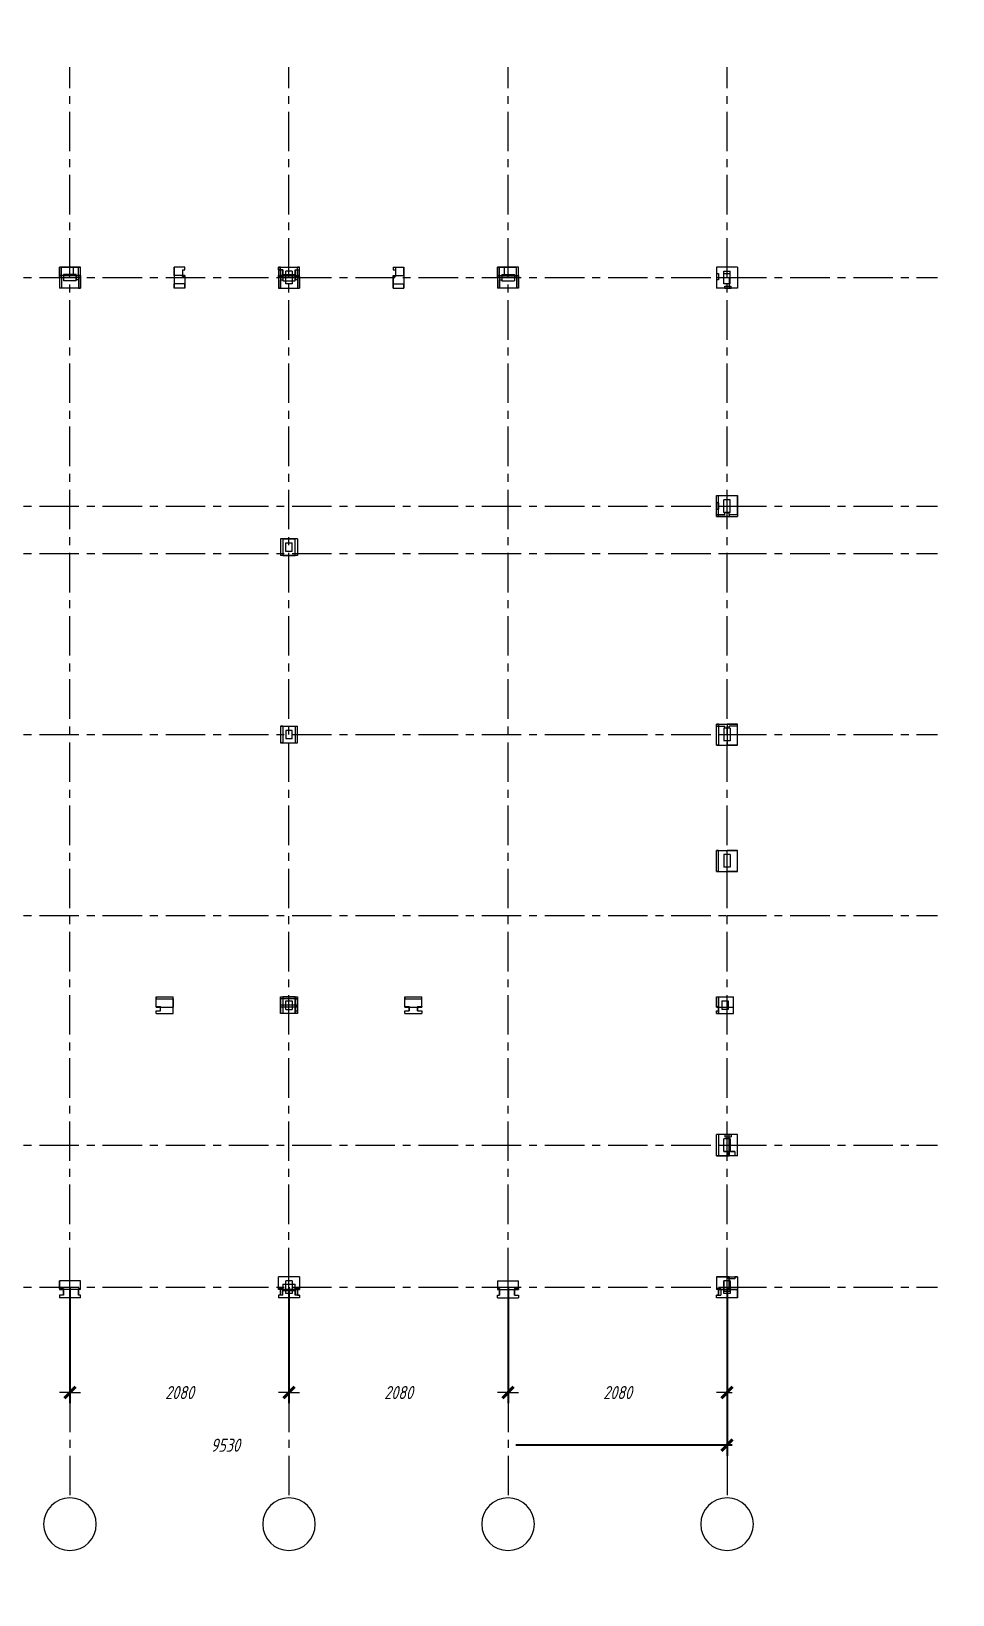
# Model space of a CAD drawing. Header units: millimetres. Extents: x 0 to 10920, y 0 to 297.
# Drawn here: x 3074.4 to 3249.4, y 0 to 297 of the extents above; entities that cross this region are included whole.
import ezdxf

# ---------------------------------------------------------------- set-up
doc = ezdxf.new("R2010")
doc.units = ezdxf.units.MM
for name, pattern in [('K5LT_AXLED', [12, 7.5, -1.5, 1.5, -1.5]), ('K5LT_BASIC', [0]), ('K5LT_THIN', [0])]:
    doc.linetypes.add(name, pattern=pattern)
doc.layers.add('Системный слой', color=7, linetype='Continuous')
doc.styles.add('KDIMTEXTSTYLE', font='GOST_AU.SHX', dxfattribs={"width": 0.96, "oblique": 15, "height": 5})
doc.styles.add('KTEXTSTYLE', font='GOST_AU.SHX', dxfattribs={"width": 0.96, "height": 5})
doc.dimstyles.new('KDIMSTYLE (0.02)', dxfattribs={"dimtxt": 5, "dimasz": 1, "dimexe": 2, "dimexo": 0, "dimgap": 1, "dimtad": 1, "dimlfac": 50, "dimtxsty": 'KDIMTEXTSTYLE', "dimsah": 1, "dimcen": 0, "dimdle": 1, "dimadec": 0, "dimazin": 0, "dimtfac": 0.667, "dimtmove": 0, "dimatfit": 3, "dimfxl": 0, "dimtvp": 1, "dimtolj": 1, "dimtzin": 0, "dimarcsym": 0})

# ---------------------------------------------------------------- blocks, each defined once
blk = doc.blocks.new('U263')
at = {"layer": 'Системный слой', "color": 30, "linetype": 'K5LT_AXLED', "lineweight": 18}
for p, q in [((2995.914169565281, 58.4019691759321), (2975.914169565281, 58.4019691759321)), ((3015.914169565281, 58.4019691759321), (2995.914169565281, 58.4019691759321)), ((3015.914169565281, 58.4019691759321), (3206.51416956528, 58.40196917593208)), ((3206.51416956528, 58.40196917593208), (3246.51416956528, 58.40196917593208))]:
    blk.add_line(p, q, dxfattribs=at)
at = {"layer": 'Системный слой', "color": 7, "linetype": 'K5LT_THIN', "lineweight": 18}
blk.add_arc((2970.914169565281, 58.4019691759321), 5, 0, 359.999994270422, dxfattribs=at)
blk = doc.blocks.new('U264')
at = {"layer": 'Системный слой', "color": 30, "linetype": 'K5LT_AXLED', "lineweight": 18}
for p, q in [((2995.914169565281, 85.4019691759321), (2975.914169565281, 85.4019691759321)), ((3015.914169565281, 85.4019691759321), (2995.914169565281, 85.4019691759321)), ((3015.914169565281, 85.4019691759321), (3206.51416956528, 85.40196917593208)), ((3206.51416956528, 85.40196917593208), (3246.51416956528, 85.40196917593208))]:
    blk.add_line(p, q, dxfattribs=at)
at = {"layer": 'Системный слой', "color": 7, "linetype": 'K5LT_THIN', "lineweight": 18}
blk.add_arc((2970.914169565281, 85.4019691759321), 5, 0, 359.999994270422, dxfattribs=at)
blk = doc.blocks.new('U265')
at = {"layer": 'Системный слой', "color": 30, "linetype": 'K5LT_AXLED', "lineweight": 18}
for p, q in [((2995.914169565281, 129.0019691759321), (2975.914169565281, 129.0019691759321)), ((3015.914169565281, 129.0019691759321), (2995.914169565281, 129.0019691759321)), ((3015.914169565281, 129.0019691759321), (3206.51416956528, 129.0019691759321)), ((3206.51416956528, 129.0019691759321), (3246.51416956528, 129.0019691759321))]:
    blk.add_line(p, q, dxfattribs=at)
at = {"layer": 'Системный слой', "color": 7, "linetype": 'K5LT_THIN', "lineweight": 18}
blk.add_arc((2970.914169565281, 129.0019691759321), 5, 0, 359.999994270422, dxfattribs=at)
blk = doc.blocks.new('U266')
at = {"layer": 'Системный слой', "color": 30, "linetype": 'K5LT_AXLED', "lineweight": 18}
for p, q in [((2995.914169565281, 163.4019691759321), (2975.914169565281, 163.4019691759321)), ((3015.914169565281, 163.4019691759321), (2995.914169565281, 163.4019691759321)), ((3015.914169565281, 163.4019691759321), (3206.51416956528, 163.4019691759321)), ((3206.51416956528, 163.4019691759321), (3246.51416956528, 163.4019691759321))]:
    blk.add_line(p, q, dxfattribs=at)
at = {"layer": 'Системный слой', "color": 7, "linetype": 'K5LT_THIN', "lineweight": 18}
blk.add_arc((2970.914169565281, 163.4019691759321), 5, 0, 359.999994270422, dxfattribs=at)
blk = doc.blocks.new('U267')
at = {"layer": 'Системный слой', "color": 30, "linetype": 'K5LT_AXLED', "lineweight": 18}
for p, q in [((2995.914169565281, 197.8019691759321), (2975.914169565281, 197.8019691759321)), ((3015.914169565281, 197.8019691759321), (2995.914169565281, 197.8019691759321)), ((3015.914169565281, 197.8019691759321), (3206.51416956528, 197.8019691759321)), ((3206.51416956528, 197.8019691759321), (3246.51416956528, 197.8019691759321))]:
    blk.add_line(p, q, dxfattribs=at)
at = {"layer": 'Системный слой', "color": 7, "linetype": 'K5LT_THIN', "lineweight": 18}
blk.add_arc((2970.914169565281, 197.8019691759321), 5, 0, 359.999994270422, dxfattribs=at)
blk = doc.blocks.new('U268')
at = {"layer": 'Системный слой', "color": 30, "linetype": 'K5LT_AXLED', "lineweight": 18}
for p, q in [((2995.914169565281, 206.8019691759321), (2975.898245957961, 208.4032430645177)), ((3015.914169565281, 206.8019691759321), (2995.914169565281, 206.8019691759321)), ((3015.914169565281, 206.8019691759321), (3206.51416956528, 206.8019691759321)), ((3206.51416956528, 206.8019691759321), (3246.51416956528, 206.8019691759321))]:
    blk.add_line(p, q, dxfattribs=at)
at = {"layer": 'Системный слой', "color": 7, "linetype": 'K5LT_THIN', "lineweight": 18}
blk.add_arc((2970.914169565281, 208.8019691759321), 5, 0, 359.999994270422, dxfattribs=at)
blk = doc.blocks.new('U269')
at = {"layer": 'Системный слой', "color": 30, "linetype": 'K5LT_AXLED', "lineweight": 18}
for p, q in [((2995.914169565281, 250.2019691759321), (2975.914169565281, 250.2019691759321)), ((3015.914169565281, 250.2019691759321), (2995.914169565281, 250.2019691759321)), ((3015.914169565281, 250.2019691759321), (3206.51416956528, 250.2019691759321)), ((3206.51416956528, 250.2019691759321), (3246.51416956528, 250.2019691759321))]:
    blk.add_line(p, q, dxfattribs=at)
at = {"layer": 'Системный слой', "color": 7, "linetype": 'K5LT_THIN', "lineweight": 18}
blk.add_arc((2970.914169565281, 250.2019691759321), 5, 0, 359.999994270422, dxfattribs=at)
blk = doc.blocks.new('U272')
at = {"layer": 'Системный слой', "color": 30, "linetype": 'K5LT_AXLED', "lineweight": 18}
for p, q in [((3081.71416956528, 250.2019691759321), (3081.71416956528, 290.2019691759321)), ((3081.71416956528, 58.40196917593209), (3081.71416956528, 250.2019691759321)), ((3081.71416956528, 58.40196917593209), (3081.71416956528, 38.40196917593209)), ((3081.71416956528, 38.40196917593209), (3081.71416956528, 18.40196917593209))]:
    blk.add_line(p, q, dxfattribs=at)
at = {"layer": 'Системный слой', "color": 7, "linetype": 'K5LT_THIN', "lineweight": 18}
blk.add_arc((3081.71416956528, 13.40196917593209), 5, 0, 359.999994270422, dxfattribs=at)
blk = doc.blocks.new('U273')
at = {"layer": 'Системный слой', "color": 30, "linetype": 'K5LT_AXLED', "lineweight": 18}
for p, q in [((3123.31416956528, 250.2019691759321), (3123.31416956528, 290.2019691759321)), ((3123.31416956528, 58.40196917593209), (3123.31416956528, 250.2019691759321)), ((3123.31416956528, 58.40196917593209), (3123.31416956528, 38.40196917593209)), ((3123.31416956528, 38.40196917593209), (3123.31416956528, 18.40196917593209))]:
    blk.add_line(p, q, dxfattribs=at)
at = {"layer": 'Системный слой', "color": 7, "linetype": 'K5LT_THIN', "lineweight": 18}
blk.add_arc((3123.31416956528, 13.40196917593209), 5, 0, 359.999994270422, dxfattribs=at)
blk = doc.blocks.new('U274')
at = {"layer": 'Системный слой', "color": 30, "linetype": 'K5LT_AXLED', "lineweight": 18}
for p, q in [((3164.914169565281, 250.2019691759321), (3164.914169565281, 290.2019691759321)), ((3164.914169565281, 58.40196917593209), (3164.914169565281, 250.2019691759321)), ((3164.914169565281, 58.40196917593209), (3164.914169565281, 38.40196917593209)), ((3164.914169565281, 38.40196917593209), (3164.914169565281, 18.40196917593209))]:
    blk.add_line(p, q, dxfattribs=at)
at = {"layer": 'Системный слой', "color": 7, "linetype": 'K5LT_THIN', "lineweight": 18}
blk.add_arc((3164.914169565281, 13.40196917593209), 5, 0, 359.999994270422, dxfattribs=at)
blk = doc.blocks.new('U275')
at = {"layer": 'Системный слой', "color": 30, "linetype": 'K5LT_AXLED', "lineweight": 18}
for p, q in [((3206.51416956528, 250.2019691759321), (3206.51416956528, 290.2019691759321)), ((3206.51416956528, 58.40196917593208), (3206.51416956528, 250.2019691759321)), ((3206.51416956528, 58.40196917593208), (3206.51416956528, 38.40196917593208)), ((3206.51416956528, 38.40196917593208), (3206.51416956528, 18.40196917593208))]:
    blk.add_line(p, q, dxfattribs=at)
at = {"layer": 'Системный слой', "color": 7, "linetype": 'K5LT_THIN', "lineweight": 18}
blk.add_arc((3206.51416956528, 13.40196917593208), 5, 0, 359.999994270422, dxfattribs=at)
blk = doc.blocks.new('U262')
at = {"layer": 'Системный слой'}
for name in ['U272', 'U273', 'U274', 'U275', 'U269', 'U268', 'U267', 'U266', 'U265', 'U264', 'U263']:
    blk.add_blockref(name, (0, 0), dxfattribs=at)
blk = doc.blocks.new('U284')
at = {"layer": 'Системный слой', "color": 7, "linetype": 'K5LT_THIN', "lineweight": 18}
for p, q in [((3079.71407434528, 250.6020796259322), (3079.71407434528, 248.2020615859323)), ((3079.71408586528, 250.6020464659321), (3079.71408586528, 252.2020340459321)), ((3083.714090665279, 250.6020478459321), (3079.71408586528, 250.6020464659321)), ((3079.71413988528, 250.2018770459322), (3079.71413988528, 252.2018761859322)), ((3079.71413988528, 250.2018770459322), (3083.71413816528, 250.2018770459322)), ((3080.11414568528, 250.2018593659322), (3079.71414604528, 250.2018593659322)), ((3079.71414604528, 250.2018593659322), (3079.71414604528, 248.2018606059322)), ((3083.31415482528, 252.2018220459322), (3079.71415840528, 252.2018220459322)), ((3083.71420192528, 252.2016641859322), (3079.71421240528, 252.2016641859322)), ((3079.71421240528, 252.2016641859322), (3079.71421240528, 248.2016746659322)), ((3080.11414568528, 250.2018593659322), (3080.11414568528, 252.2018581459322)), ((3083.31414370528, 250.2018593659322), (3080.11414568528, 250.2018593659322)), ((3080.11414568528, 250.2018593659322), (3080.11414568528, 248.2018606059322)), ((3080.114152805279, 252.2018370859322), (3083.314150125279, 252.2018370859322)), ((3080.514210305279, 250.8016682259321), (3080.514210305279, 249.6016713659321)), ((3082.91420402528, 249.6016713659321), (3080.514210305279, 249.6016713659321)), ((3082.91420542528, 250.8016637659322), (3080.51421182528, 250.8016637659322)), ((3082.39995452528, 250.6020621659322), (3082.39995398528, 252.2020490859322)), ((3083.71408614528, 252.2020490859322), (3082.39995398528, 252.2020490859322)), ((3083.71408506528, 250.6020661659322), (3082.39995452528, 250.6020621659322)), ((3083.31416790528, 250.6017814859322), (3082.91416848528, 250.6017769859322)), ((3083.31416790528, 249.8017781259322), (3082.91416848528, 249.8017781259322)), ((3082.91417080528, 250.6017695859322), (3082.91417080528, 249.8017707859322)), ((3082.91420402528, 249.6016713659321), (3082.91420402528, 250.8016682259321)), ((3083.31414370528, 250.2018593659322), (3083.31414370528, 252.2018581459322)), ((3083.71414358528, 250.2018593659322), (3083.31414370528, 250.2018593659322)), ((3083.31414370528, 250.2018593659322), (3083.31414370528, 248.2018606059322)), ((3083.31415482528, 250.6018236459322), (3083.31415482528, 252.2018220459322)), ((3083.31416790528, 250.6017814859322), (3083.71416732528, 250.6017814859322)), ((3083.31416790528, 249.8017781259322), (3083.31416790528, 248.2017849259321)), ((3083.31417020528, 252.2017716859322), (3083.71416958528, 252.2017716859322)), ((3083.714090665279, 250.6020478459321), (3083.714090665279, 252.2020340459321)), ((3083.71413816528, 250.2018770459322), (3083.71413816528, 252.2018761859322)), ((3083.71414358528, 250.2018593659322), (3083.71414358528, 248.2018606059322)), ((3083.71415444528, 250.6018236459322), (3083.71415444528, 250.2018150059322)), ((3083.71416732528, 250.6017814859322), (3083.71416732528, 248.2017849259321)), ((3083.71420192528, 248.2016746659322), (3083.71420192528, 252.2016641859322)), ((3103.51410436528, 250.6021517459322), (3101.514100565279, 250.6021456859322)), ((3101.514100565279, 250.6021456859322), (3101.514100565279, 248.2021099459322)), ((3103.51410686528, 252.2020980259322), (3101.51410360528, 252.2020925659321)), ((3101.51410360528, 250.6021201059321), (3101.51410360528, 252.2020925659321)), ((3103.11411390528, 250.6020195859321), (3101.51411148528, 250.6020195859321)), ((3101.51413016528, 252.2018659659322), (3101.51413016528, 249.0018670659322)), ((3103.11411390528, 251.6820334259322), (3103.11411390528, 250.6020195859321)), ((3103.11411360528, 250.4420348859321), (3103.11411360528, 250.6020225459321)), ((3103.11411360528, 250.6020225459321), (3103.51411360528, 250.6020225459321)), ((3103.114129945279, 251.6818749059322), (3103.51412926528, 251.6818749059322)), ((3103.114129945279, 251.6818749059322), (3103.114129945279, 250.4418754659321)), ((3103.114129945279, 250.4418754659321), (3103.51412926528, 250.4418754659321)), ((3103.51410436528, 250.6021517459322), (3103.51410436528, 248.2021151859322)), ((3103.51411388528, 251.6820334259322), (3103.51411388528, 252.2020253459322)), ((3103.51411360528, 250.4420348859321), (3103.51411360528, 250.6020225459321)), ((3103.51412926528, 250.4418754659321), (3103.51412926528, 249.0018670659322)), ((3121.31410344528, 252.2016641859322), (3121.31410344528, 248.2016746659322)), ((3121.31410344528, 252.2016641859322), (3125.31409296528, 252.2016641859322)), ((3121.71411290528, 252.2017792059321), (3121.314113485279, 252.2017792059321)), ((3121.314113485279, 251.6817799459322), (3121.71411290528, 251.6817799459322)), ((3121.314113485279, 250.4417817259322), (3121.314113485279, 248.2017849259321)), ((3121.714119985279, 250.2018593659322), (3121.314120365279, 250.2018593659322)), ((3121.314120365279, 250.2018593659322), (3121.314120365279, 248.2018606059322)), ((3121.314121925279, 251.6818764059321), (3121.314121925279, 252.2018761859322)), ((3122.11412158528, 251.6818764059321), (3121.314121925279, 251.6818764059321)), ((3121.314121925279, 250.4418769459322), (3121.314121925279, 250.2018770459322)), ((3121.314121925279, 250.2018770459322), (3125.31412020528, 250.2018770459322)), ((3121.31413570528, 252.2020340459321), (3124.91414000528, 252.2020340459321)), ((3121.31413596528, 250.4420348859321), (3121.31413596528, 250.6020225459321)), ((3122.11413694528, 250.4420348859321), (3121.31413596528, 250.4420348859321)), ((3121.314136745279, 250.6020314259322), (3122.11413780528, 250.6020314259322)), ((3121.71411222528, 250.6017695859322), (3121.71411222528, 252.2017716859322)), ((3121.71411290528, 251.6817799459322), (3121.71411290528, 252.2017792059321)), ((3121.71411262528, 251.6817769659321), (3122.11411204528, 251.6817769659321)), ((3121.71411262528, 251.6817769659321), (3121.71411262528, 250.6017740259321)), ((3122.11411204528, 250.6017740259321), (3121.71411262528, 250.6017740259321)), ((3121.71411290528, 248.2017849259321), (3121.71411290528, 249.8017781259322)), ((3121.71411290528, 249.8017781259322), (3122.11411232528, 249.8017781259322)), ((3121.71411806528, 252.2018370859322), (3124.91411538528, 252.2018370859322)), ((3121.714119985279, 250.2018593659322), (3121.714119985279, 252.2018581459322)), ((3124.91411800528, 250.2018593659322), (3121.714119985279, 250.2018593659322)), ((3121.714119985279, 250.2018593659322), (3121.714119985279, 248.2018606059322)), ((3122.11410134528, 250.8016682259321), (3124.514095065279, 250.8016682259321)), ((3122.11410134528, 250.8016682259321), (3122.11410134528, 249.6016713659321)), ((3122.11410092528, 249.6016669659321), (3124.51409452528, 249.6016669659321)), ((3122.11411160528, 250.6017695859322), (3122.11411160528, 249.8017707859322)), ((3122.11411232528, 250.4417817259322), (3122.11411232528, 249.8017781259322)), ((3122.11412158528, 250.4418769459322), (3122.11412158528, 251.6818764059321)), ((3122.114136645279, 251.6820334259322), (3122.114136645279, 250.6020195859321)), ((3122.11413694528, 250.4420348859321), (3122.11413694528, 250.6020225459321)), ((3122.114136645279, 250.6020195859321), (3124.91414000528, 250.6020195859321)), ((3122.11413808528, 250.6020343859322), (3124.51414134528, 250.6020343859322)), ((3123.91412268528, 251.4021493859321), (3122.71411978528, 251.4021489859321)), ((3122.71412062528, 249.0021436059322), (3122.71411978528, 251.4021489859321)), ((3123.91412268528, 251.4021493859321), (3123.91412350528, 249.0021440259322)), ((3124.514095065279, 249.6016713659321), (3124.514095065279, 250.8016682259321)), ((3124.51410798528, 249.8017707859322), (3124.51410798528, 250.6017695859322)), ((3124.91410738528, 249.8017707859322), (3124.51410798528, 249.8017707859322)), ((3124.51410852528, 251.6817769659321), (3124.91410794528, 251.6817769659321)), ((3124.51410852528, 250.6017740259321), (3124.91410794528, 250.6017740259321)), ((3124.51410888528, 250.4417817259322), (3124.51410888528, 249.8017781259322)), ((3124.51414134528, 251.6820483859321), (3124.51414134528, 250.6020343859322)), ((3124.51414096528, 250.4420437459322), (3124.51414096528, 250.6020314259322)), ((3124.51414096528, 250.6020314259322), (3125.31414202528, 250.6020314259322)), ((3125.31414202528, 250.4420437459322), (3124.51414096528, 250.4420437459322)), ((3124.51415362528, 250.4421470859322), (3124.51415362528, 251.6821500659322)), ((3124.51415362528, 251.6821500659322), (3125.31415554528, 251.6821500659322)), ((3124.91410738528, 249.8017707859322), (3124.91410738528, 248.2017777259322)), ((3124.91410832528, 251.6817799459322), (3124.91410832528, 252.2017792059321)), ((3125.31410774528, 252.2017792059321), (3124.91410832528, 252.2017792059321)), ((3124.91410832528, 251.6817799459322), (3125.31410774528, 251.6817799459322)), ((3124.91410794528, 251.6817769659321), (3124.91410794528, 250.6017740259321)), ((3124.91411800528, 250.2018593659322), (3124.91411800528, 252.2018581459322)), ((3125.31411788528, 250.2018593659322), (3124.91411800528, 250.2018593659322)), ((3124.91411800528, 250.2018593659322), (3124.91411800528, 248.2018606059322)), ((3124.91412038528, 250.6018643259321), (3124.91412038528, 252.2018761859322)), ((3125.31412020528, 250.6018643259321), (3124.91412038528, 250.6018643259321)), ((3125.314106785279, 248.2017777259322), (3125.314106785279, 252.2017716859322)), ((3125.31411324528, 250.4418237859322), (3125.31411324528, 250.2018150059322)), ((3125.31411788528, 250.2018593659322), (3125.31411788528, 248.2018606059322)), ((3125.31412020528, 250.2018770459322), (3125.31412020528, 250.6018643259321)), ((3125.31414242528, 251.6820483859321), (3125.31414242528, 252.2020490859322)), ((3125.31414202528, 250.4420437459322), (3125.31414202528, 250.6020314259322)), ((3125.31415554528, 250.4421470859322), (3125.31415554528, 248.2021416859322)), ((3143.11411156528, 250.6018628459322), (3143.11411156528, 249.0018670659322)), ((3143.11416506528, 250.6020314259322), (3143.51416608528, 250.6020314259322)), ((3143.11416506528, 250.6020314259322), (3143.11416506528, 250.4420437459322)), ((3143.11416600528, 252.2020400459321), (3143.11416600528, 251.6820483859321)), ((3143.11416600528, 252.2020400459321), (3145.11416870528, 252.2020400459321)), ((3143.11416600528, 251.6820483859321), (3143.514167045279, 251.6820483859321)), ((3143.11418494528, 250.4421062659322), (3143.514186225279, 250.4421062659322)), ((3143.11419212528, 248.2021148659322), (3143.11419212528, 250.6021157859321)), ((3143.11419212528, 250.6021157859321), (3145.11419474528, 250.6021104259322)), ((3143.51411188528, 252.2018656459321), (3143.51411188528, 250.6018628459322)), ((3143.51411188528, 252.2018656459321), (3145.114110665279, 252.2018656459321)), ((3143.51418492528, 251.6821046459321), (3143.51418492528, 250.6020891259321)), ((3143.51418492528, 250.6020891259321), (3145.11418608528, 250.6020848259321)), ((3143.514186225279, 250.6020931659322), (3143.514186225279, 250.4421062659322)), ((3145.114110665279, 252.2018656459321), (3145.114110665279, 249.0018670659322)), ((3145.11416370528, 250.6020195859321), (3145.11416370528, 252.2020250059322)), ((3145.11419474528, 250.6021104259322), (3145.11419474528, 248.2021096259322)), ((3166.91398400528, 252.2016641859322), (3162.91399448528, 252.2016641859322)), ((3162.91399448528, 252.2016641859322), (3162.91399448528, 248.2016746659322)), ((3163.31404940528, 252.2017716859322), (3162.91405000528, 252.2017716859322)), ((3162.91405388528, 250.6017814859322), (3162.91405388528, 248.2017849259321)), ((3163.31407562528, 250.6018236459322), (3162.914076025279, 250.6018236459322)), ((3162.914076025279, 250.6018236459322), (3162.914076025279, 250.2018150059322)), ((3163.31409428528, 250.2018593659322), (3162.91409466528, 250.2018593659322)), ((3162.91409466528, 250.2018593659322), (3162.91409466528, 248.2018606059322)), ((3162.91410398528, 250.2018770459322), (3162.91410398528, 252.2018761859322)), ((3162.91410398528, 250.2018770459322), (3166.91410226528, 250.2018770459322)), ((3162.91419514528, 250.6020370259321), (3162.91419514528, 252.2020526659321)), ((3162.91419514528, 252.2020526659321), (3164.22824764528, 252.2020490859322)), ((3162.91419514528, 250.6020370259321), (3164.22824764528, 250.6020335059322)), ((3162.91420858528, 250.6020626259322), (3166.91420912528, 250.6020518659322)), ((3163.31405332528, 250.6017814859322), (3163.714052745279, 250.6017769859322)), ((3163.31405332528, 248.2017849259321), (3163.31405332528, 249.8017781259322)), ((3163.31405332528, 249.8017781259322), (3163.714052745279, 249.8017781259322)), ((3163.31407562528, 250.6018236459322), (3163.31407562528, 252.2018220459322)), ((3166.914072065279, 252.2018220459322), (3163.31407562528, 252.2018220459322)), ((3163.31408332528, 252.2018370859322), (3166.51408066528, 252.2018370859322)), ((3163.31409428528, 250.2018593659322), (3163.31409428528, 252.2018581459322)), ((3166.51409230528, 250.2018593659322), (3163.31409428528, 250.2018593659322)), ((3163.31409428528, 250.2018593659322), (3163.31409428528, 248.2018606059322)), ((3163.71399002528, 249.6016669659321), (3166.11398362528, 249.6016669659321)), ((3163.71399238528, 250.8016682259321), (3166.11398610528, 250.8016682259321)), ((3163.71399238528, 250.8016682259321), (3163.71399238528, 249.6016713659321)), ((3163.71404880528, 250.6017695859322), (3163.71404880528, 249.8017707859322)), ((3164.22824764528, 250.6020335059322), (3164.22824764528, 252.2020490859322)), ((3166.11398610528, 250.8016682259321), (3166.11398610528, 249.6016713659321)), ((3166.51409230528, 250.2018593659322), (3166.51409230528, 252.2018581459322)), ((3166.91409218528, 250.2018593659322), (3166.51409230528, 250.2018593659322)), ((3166.51409230528, 250.2018593659322), (3166.51409230528, 248.2018606059322)), ((3166.91398400528, 248.2016746659322), (3166.91398400528, 252.2016641859322)), ((3166.91409218528, 250.2018593659322), (3166.91409218528, 248.2018606059322)), ((3166.91410226528, 250.2018770459322), (3166.91410226528, 252.2018761859322)), ((3166.91419030528, 250.6020187059321), (3166.91419030528, 252.2020340459321)), ((3166.91420912528, 250.6020518659322), (3166.91420912528, 248.2020615859323)), ((3204.51402590528, 251.0018139059322), (3204.91402546528, 251.0018139059322)), ((3204.51402590528, 251.0018139059322), (3204.51402590528, 249.8018152059322)), ((3204.91402546528, 249.8018152059322), (3204.51402590528, 249.8018152059322)), ((3208.51404572528, 252.2018370859322), (3204.514049065279, 252.2018370859322)), ((3204.514049065279, 252.2018370859322), (3204.514049065279, 250.2018297259322)), ((3204.514049065279, 250.2018297259322), (3206.914051945279, 250.2018297259322)), ((3204.51413154528, 252.2019242859322), (3204.51413154528, 248.2019240259322)), ((3204.91402546528, 251.0018139059322), (3204.91402546528, 249.8018152059322)), ((3205.913883565279, 249.0016725659322), (3205.913883565279, 251.0016666059321)), ((3205.913883565279, 251.0016666059321), (3207.11388042528, 251.0016666059321)), ((3205.914135965279, 249.0019284459322), (3205.914135965279, 251.4019287059321)), ((3205.914135965279, 251.4019287059321), (3207.11413608528, 251.4019287059321)), ((3206.914051945279, 250.2018297259322), (3206.914051945279, 248.2018404259322)), ((3207.11387602528, 249.0016682059322), (3207.11387602528, 251.0016621459322)), ((3207.11413170528, 249.0019240859321), (3207.11413170528, 251.4019242459322)), ((3208.51404572528, 252.2018370859322), (3208.51404572528, 248.2018404259322)), ((3080.114152805279, 248.2018404259322), (3079.714153265279, 248.2018404259322)), ((3083.71420192528, 248.2016746659322), (3079.71421240528, 248.2016746659322)), ((3083.314150125279, 248.2018404259322), (3083.71414992528, 248.2018404259322)), ((3103.51410436528, 248.2021151859322), (3101.514100565279, 248.2021099459322)), ((3103.51412926528, 249.0018670659322), (3101.51413016528, 249.0018670659322)), ((3101.51413034528, 248.2018663059322), (3101.51413034528, 249.0018656059321)), ((3103.51412940528, 248.2018663059322), (3103.51412940528, 249.0018656059321)), ((3121.31410344528, 248.2016746659322), (3125.31409296528, 248.2016746659322)), ((3121.71411806528, 248.2018404259322), (3121.31411852528, 248.2018404259322)), ((3123.91412350528, 249.0021440259322), (3122.71412062528, 249.0021436059322)), ((3124.91411538528, 248.2018404259322), (3125.31411518528, 248.2018404259322)), ((3143.11411110528, 249.0018656059321), (3143.11411110528, 248.2018659859321)), ((3143.11411110528, 248.2018659859321), (3145.11411016528, 248.2018659859321)), ((3143.11411156528, 249.0018670659322), (3145.114110665279, 249.0018670659322)), ((3145.11411016528, 248.2018659859321), (3145.11411016528, 249.0018656059321)), ((3166.91398400528, 248.2016746659322), (3162.91399448528, 248.2016746659322)), ((3163.31408332528, 248.2018404259322), (3162.91408378528, 248.2018404259322)), ((3166.91408044528, 248.2018404259322), (3166.51408066528, 248.2018404259322)), ((3208.51387504528, 248.2016746659322), (3204.51388552528, 248.2016746659322)), ((3207.11413170528, 249.0019240859321), (3205.91413162528, 249.0019240859321)), ((3206.11402416528, 248.2018169459321), (3206.11402416528, 248.6018165059322)), ((3206.11402416528, 248.6018165059322), (3207.314022845279, 248.6018165059322)), ((3206.11402416528, 248.2018169459321), (3207.314022845279, 248.2018169459321)), ((3208.51403088528, 248.2018260059321), (3206.91403734528, 248.2018260059321)), ((3207.314022845279, 248.2018169459321), (3207.314022845279, 248.6018165059322)), ((3204.51388552528, 208.8017778659323), (3208.51387504528, 208.8017778659323)), ((3204.514049065279, 204.8018766659322), (3204.514049065279, 208.8018733259321)), ((3204.514049065279, 208.8018733259321), (3204.91404846528, 208.8018733259321)), ((3204.91404846528, 204.8018766659322), (3204.91404846528, 208.8018733259321)), ((3207.11387602528, 208.0017775059321), (3205.91387922528, 208.0017775059321)), ((3205.913883565279, 205.6017862459322), (3205.913883565279, 208.0017799659322)), ((3206.51405226528, 204.8018766659322), (3206.51405226528, 208.8018733259321)), ((3206.51405226528, 208.8018733259321), (3208.51404572528, 208.8018733259321)), ((3207.11387602528, 205.6017839059323), (3207.11387602528, 208.0017775059321)), ((3208.51403088528, 205.2018685859321), (3208.51403088528, 208.8018650259322)), ((3208.51404572528, 208.8018733259321), (3208.51404572528, 204.8018766659322)), ((3204.51398720528, 204.8018432459321), (3204.51398720528, 205.2018426459322)), ((3204.51398720528, 205.2018426459322), (3206.11398722528, 205.2018426459322)), ((3204.91401750528, 207.4018568259322), (3204.51401798528, 207.4018568259322)), ((3204.51401798528, 207.4018568259322), (3204.51401798528, 206.2018582259321)), ((3204.51403198528, 206.2018660059323), (3204.91403158528, 206.2018660059323)), ((3204.91401750528, 207.4018568259322), (3204.91401750528, 206.2018582259321)), ((3205.913883565279, 205.6017862459322), (3207.11388042528, 205.6017862459322)), ((3206.91398602528, 205.6018420459321), (3206.11398722528, 205.6018420459321)), ((3206.11399446528, 205.2018465259322), (3206.11399446528, 205.6018459459322)), ((3206.91399086528, 205.2018465259322), (3206.91399086528, 205.6018459459322)), ((3206.91399086528, 205.2018465259322), (3206.91399086528, 204.8018470859323)), ((3206.91403246528, 205.2018685859321), (3208.51403088528, 205.2018685859321)), ((3208.51398116528, 205.2018426459322), (3208.51398116528, 204.8018432459321)), ((3204.51398720528, 204.8018432459321), (3208.51398116528, 204.8018432459321)), ((3206.91399086528, 204.8018470859323), (3204.51399430528, 204.8018470859323)), ((3204.514049065279, 204.8018766659322), (3204.91404846528, 204.8018766659322)), ((3206.91403246528, 204.8018689859322), (3206.51403774528, 204.8018689859322)), ((3206.51405226528, 204.8018766659322), (3208.51404572528, 204.8018766659322)), ((3122.11412134528, 200.6018984459322), (3121.71412176528, 200.6018984459322)), ((3121.71412176528, 200.6018984459322), (3121.71412176528, 197.4018998259322)), ((3124.91415458528, 200.6020270659322), (3121.71414688528, 200.6020270659322)), ((3122.11411760528, 200.6018801659321), (3124.51411560528, 200.6018801659321)), ((3122.11412134528, 200.6018984459322), (3122.11412134528, 197.4018998259322)), ((3122.71415002528, 198.2020232859322), (3122.71414946528, 199.8020268059321)), ((3122.71414902528, 199.8020247259321), (3123.91415190528, 199.8020251459321)), ((3123.91415246528, 198.2020217059321), (3123.91415190528, 199.8020251459321)), ((3124.51411560528, 197.4018828459321), (3124.51411560528, 200.6018801659321)), ((3124.91411812528, 200.6018900059322), (3124.51411812528, 200.6018900059322)), ((3124.91411812528, 200.6018900059322), (3124.91411812528, 197.4018919859322)), ((3122.11412134528, 197.4018998259322), (3121.71412176528, 197.4018998259322)), ((3124.91415458528, 197.4020193659322), (3121.71414688528, 197.4020193659322)), ((3122.11411760528, 197.4018828459321), (3124.51411560528, 197.4018828459321)), ((3123.91415246528, 198.2020217059321), (3122.71414956528, 198.2020212859321)), ((3124.91411812528, 197.4018919859322), (3124.51411812528, 197.4018919859322)), ((3122.11412134528, 165.0019138059321), (3121.71412176528, 165.0019138059321)), ((3121.71414688528, 165.0019413459322), (3124.91415458528, 165.0019413459322)), ((3121.71414688528, 165.0019413459322), (3121.71414688528, 161.8019336459322)), ((3122.11412134528, 165.0019138059321), (3122.11412134528, 161.8019151859322)), ((3123.91409552528, 164.2018937859322), (3122.71409878528, 164.2018937859322)), ((3122.71409902528, 164.2018939859321), (3122.71409902528, 162.6018983059321)), ((3123.91409552528, 162.6018981259322), (3123.91409552528, 164.2018937859322)), ((3124.51411560528, 165.0019098859321), (3124.51411560528, 161.8019125659322)), ((3124.51411560528, 165.0019098859321), (3124.91411552528, 165.0019098859321)), ((3124.91411552528, 161.8019125659322), (3124.91411552528, 165.0019098859321)), ((3204.51399430528, 165.4019035259321), (3204.51399430528, 165.0019041059322)), ((3204.51399430528, 165.0019041059322), (3206.11399446528, 165.0019041059322)), ((3204.91406846528, 165.4019117459322), (3204.51406896528, 165.4019117459322)), ((3204.51413154528, 161.4019183859321), (3204.51413154528, 165.4019186459322)), ((3204.51413154528, 165.4019186459322), (3208.51413180528, 165.4019186459322)), ((3204.91406846528, 165.4019117459322), (3204.91406846528, 161.4019142259321)), ((3207.11413170528, 164.6019185859321), (3205.91413162528, 164.6019185859321)), ((3205.91413162528, 164.6019185859321), (3205.91413162528, 162.2019184459321)), ((3206.11398722528, 164.6019039459322), (3206.11398722528, 165.0019033459322)), ((3206.91398602528, 164.6019039459322), (3206.11398722528, 164.6019039459322)), ((3208.51403088528, 165.4019079859322), (3206.51403774528, 165.4019079859322)), ((3206.51405226528, 165.4019095659322), (3206.51405226528, 161.4019129059321)), ((3206.91398602528, 164.6019039459322), (3206.91398602528, 165.0019033459322)), ((3208.51398858528, 165.0019041059322), (3206.91399330528, 165.0019041059322)), ((3207.11413170528, 164.6019185859321), (3207.11413170528, 162.2019184459321)), ((3208.51398858528, 165.0019041059322), (3208.51398858528, 165.4019035259321)), ((3208.51413180528, 161.4019183859321), (3208.51413180528, 165.4019186459322)), ((3122.11411760528, 161.8019125659322), (3121.714118185279, 161.8019125659322)), ((3121.71414688528, 161.8019336459322), (3124.91415458528, 161.8019336459322)), ((3123.91409552528, 162.6018981259322), (3122.71409878528, 162.6018981259322)), ((3124.51411560528, 161.8019125659322), (3124.91411552528, 161.8019125659322)), ((3204.91404846528, 161.4019129059321), (3204.514049065279, 161.4019129059321)), ((3204.51413154528, 161.4019183859321), (3208.51413180528, 161.4019183859321)), ((3207.11413170528, 162.2019184459321), (3205.91413162528, 162.2019184459321)), ((3208.51403088528, 161.4019119459322), (3206.51403774528, 161.4019119459322)), ((3204.91404846528, 141.4019295859321), (3204.514049065279, 141.4019295859321)), ((3204.51413154528, 137.4019168259321), (3204.51413154528, 141.4019170859322)), ((3204.51413154528, 141.4019170859322), (3208.51413180528, 141.4019170859322)), ((3204.91404846528, 137.4019329259322), (3204.91404846528, 141.4019295859321)), ((3207.11413170528, 140.6019170259322), (3205.91413162528, 140.6019170259322)), ((3205.91413162528, 140.6019170259322), (3205.91413162528, 138.2019168859321)), ((3208.51404572528, 141.4019295859321), (3206.51405226528, 141.4019295859321)), ((3206.51405226528, 137.4019329259322), (3206.51405226528, 141.4019295859321)), ((3207.11413170528, 140.6019170259322), (3207.11413170528, 138.2019168859321)), ((3208.51413180528, 137.4019168259321), (3208.51413180528, 141.4019170859322)), ((3204.91404846528, 137.4019329259322), (3204.514049065279, 137.4019329259322)), ((3204.51413154528, 137.4019168259321), (3208.51413180528, 137.4019168259321)), ((3207.11413170528, 138.2019168859321), (3205.91413162528, 138.2019168859321)), ((3208.51404572528, 137.4019329259322), (3206.51405226528, 137.4019329259322)), ((3098.11409990528, 111.7218418459322), (3098.11409990528, 113.6018454059321)), ((3098.11409990528, 113.6018454059321), (3101.31410546528, 113.6018454059321)), ((3098.11413240528, 113.6019372859322), (3098.11413240528, 113.2019371859322)), ((3098.11413240528, 113.2019371859322), (3101.31413092528, 113.2019371859322)), ((3098.11413468528, 111.6019449859322), (3098.11413468528, 113.2019437259322)), ((3101.31410546528, 110.4018398259321), (3101.31410546528, 113.6018454059321)), ((3101.31413092528, 113.2019371859322), (3101.31413092528, 113.6019372859322)), ((3101.31413270528, 113.2019437259322), (3101.31413270528, 111.6019449859322)), ((3122.114119605279, 113.2019437259322), (3121.71412010528, 113.2019437259322)), ((3121.71412010528, 111.6019449859322), (3121.71412010528, 113.2019437259322)), ((3121.71412148528, 113.2019371859322), (3121.71412148528, 113.6019372859322)), ((3121.71412148528, 113.6019372859322), (3124.91412000528, 113.6019372859322)), ((3124.91412000528, 113.2019371859322), (3121.71412148528, 113.2019371859322)), ((3121.71414688528, 113.6018175859322), (3121.71414688528, 110.4018098659322)), ((3122.11411760528, 113.6019528059322), (3122.11411760528, 110.4019554859321)), ((3124.51411812528, 113.6019437459322), (3122.114119605279, 113.6019437459322)), ((3122.114119605279, 113.6019437459322), (3122.114119605279, 113.2019437259322)), ((3124.51411812528, 113.2019437259322), (3122.114119605279, 113.2019437259322)), ((3122.114119605279, 113.2019437259322), (3122.114119605279, 111.6019449859322)), ((3124.51411560528, 110.4019554859321), (3124.51411560528, 113.6019528059322)), ((3124.51411812528, 113.6019437459322), (3124.51411812528, 113.2019437259322)), ((3124.51411812528, 113.2019437259322), (3124.51411812528, 111.6019449859322)), ((3124.51411812528, 113.2019437259322), (3124.91411812528, 113.2019437259322)), ((3124.91411812528, 111.6019449859322), (3124.91411812528, 113.2019437259322)), ((3124.91412000528, 113.2019371859322), (3124.91412000528, 113.6019372859322)), ((3124.91415458528, 113.6018175859322), (3124.91415458528, 110.4018098659322)), ((3145.31411110528, 111.6019449859322), (3145.31411110528, 113.2019437259322)), ((3145.31411614528, 113.6019372859322), (3145.31411614528, 113.2019371859322)), ((3145.31411614528, 113.2019371859322), (3148.51411466528, 113.2019371859322)), ((3145.31418762528, 111.7218418459322), (3145.31418762528, 113.6018454059321)), ((3145.31418762528, 113.6018454059321), (3148.51419320528, 113.6018454059321)), ((3148.51410912528, 111.6019449859322), (3148.51410912528, 113.2019437259322)), ((3148.51411466528, 113.2019371859322), (3148.51411466528, 113.6019372859322)), ((3148.51419320528, 111.7218418459322), (3148.51419320528, 113.6018454059321)), ((3204.51407252528, 111.6019419459322), (3204.51407252528, 113.6019407059322)), ((3204.51407252528, 113.6019407059322), (3204.91406846528, 113.6019407059322)), ((3204.51413508528, 111.7219148859322), (3204.51413508528, 113.6019122459322)), ((3204.51413508528, 113.6019122459322), (3207.714135305279, 113.6019122459322)), ((3204.91404846528, 113.6019497659322), (3204.91404846528, 110.4019524459321)), ((3204.91404846528, 113.6019497659322), (3207.71404994528, 113.6019497659322)), ((3204.91406846528, 111.6019419459322), (3204.91406846528, 113.6019407059322)), ((3207.714135305279, 110.4019120259321), (3207.714135305279, 113.6019122459322)), ((3098.11409990528, 110.4018398259321), (3098.11409990528, 110.9218404659322)), ((3098.11409990528, 110.9218404659322), (3098.91410128528, 110.9218404659322)), ((3098.11409990528, 110.4018398259321), (3101.31410546528, 110.4018398259321)), ((3098.11413240528, 111.6019382059321), (3098.11413240528, 111.7219378659321)), ((3098.11413240528, 111.7219378659321), (3098.91413202528, 111.7219378659321)), ((3098.11413240528, 111.6019382059321), (3098.91413202528, 111.6019382059321)), ((3098.11413468528, 111.6019449859322), (3101.31413270528, 111.6019449859322)), ((3098.91410128528, 110.9218404659322), (3098.91410128528, 111.7218418459322)), ((3098.91413202528, 111.6019382059321), (3098.91413202528, 111.7219378659321)), ((3098.91413160528, 110.9219368659322), (3098.91413160528, 111.6019368459322)), ((3098.91413160528, 111.6019368459322), (3101.31413056528, 111.6019368459322)), ((3101.31413056528, 110.4019373659321), (3101.31413056528, 111.6019368459322)), ((3122.114119605279, 111.6019449859322), (3121.71412010528, 111.6019449859322)), ((3124.51412354528, 111.6019368459322), (3121.71412176528, 111.6019368459322)), ((3121.71412176528, 110.4019373659321), (3121.71412176528, 111.6019368459322)), ((3124.91414842528, 112.0018356859322), (3121.714142345279, 112.0018356859322)), ((3121.714142345279, 110.4018328659322), (3121.714142345279, 112.0018356859322)), ((3124.91415458528, 110.4018098659322), (3121.71414688528, 110.4018098659322)), ((3124.51411812528, 111.6019449859322), (3122.114119605279, 111.6019449859322)), ((3122.114119605279, 111.6019449859322), (3122.114119605279, 110.4019457259322)), ((3124.51411812528, 110.4019457259322), (3122.114119605279, 110.4019457259322)), ((3122.71414902528, 112.8018152459322), (3123.91415190528, 112.8018156459322)), ((3122.71414956528, 111.2018118059322), (3122.71414902528, 112.8018152459322)), ((3122.71414956528, 111.2018118059322), (3123.91415246528, 111.2018122059322)), ((3123.91415190528, 112.8018156459322), (3123.91415246528, 111.2018122059322)), ((3124.51411812528, 111.6019449859322), (3124.51411812528, 110.4019457259322)), ((3124.91412000528, 111.7219378659321), (3124.51412318528, 111.7219378659321)), ((3124.51412318528, 111.7219378659321), (3124.51412318528, 111.6019382059321)), ((3124.91412000528, 111.6019382059321), (3124.51412318528, 111.6019382059321)), ((3124.51412354528, 110.9219368659322), (3124.51412354528, 111.6019368459322)), ((3124.51414884528, 110.9218404659322), (3124.51414884528, 111.7218418459322)), ((3124.51414884528, 110.9218404659322), (3124.914146545279, 110.9218404659322)), ((3124.91412000528, 111.7219378659321), (3124.91412000528, 111.6019382059321)), ((3124.91412038528, 110.4019373659321), (3124.91412038528, 110.9219368659322)), ((3124.914146545279, 112.0018424059321), (3124.914146545279, 111.7218418459322)), ((3124.91414842528, 110.4018328659322), (3124.91414842528, 112.0018356859322)), ((3145.31411110528, 111.6019449859322), (3148.51410912528, 111.6019449859322)), ((3145.31411614528, 111.6019382059321), (3145.31411614528, 111.7219378659321)), ((3145.31411614528, 111.7219378659321), (3146.11411920528, 111.7219378659321)), ((3145.31411614528, 111.6019382059321), (3146.11411920528, 111.6019382059321)), ((3145.31418762528, 110.4018398259321), (3145.31418762528, 110.9218404659322)), ((3145.31418762528, 110.9218404659322), (3146.11419244528, 110.9218404659322)), ((3145.31418762528, 110.4018398259321), (3148.51419320528, 110.4018398259321)), ((3146.11411920528, 111.7219378659321), (3146.11411920528, 111.6019382059321)), ((3146.11412022528, 110.9219368659322), (3146.11412022528, 111.6019368459322)), ((3146.11412022528, 111.6019368459322), (3147.71411410528, 111.6019368459322)), ((3146.11419244528, 111.7218418459322), (3146.11419244528, 110.9218404659322)), ((3147.71411300528, 111.7219378659321), (3147.71411300528, 111.6019382059321)), ((3147.71411300528, 111.6019382059321), (3148.51411466528, 111.6019382059321)), ((3147.71411410528, 110.9219368659322), (3147.71411410528, 111.6019368459322)), ((3147.71411410528, 110.9219368659322), (3148.51411576528, 110.9219368659322)), ((3147.71418978528, 111.7218418459322), (3147.71418978528, 110.9218404659322)), ((3147.71418978528, 111.7218418459322), (3148.51419320528, 111.7218418459322)), ((3148.51411466528, 111.7219378659321), (3148.51411466528, 111.6019382059321)), ((3148.51419320528, 110.9218404659322), (3148.51419320528, 110.4018398259321)), ((3204.51407252528, 111.6019419459322), (3204.91406846528, 111.6019419459322)), ((3204.51408674528, 111.6019351659321), (3204.51408674528, 111.7219378659321)), ((3204.51408674528, 111.7219378659321), (3204.91408656528, 111.7219378659321)), ((3204.51413508528, 110.4019120259321), (3204.51413508528, 110.9219148259322)), ((3204.51413508528, 110.9219148259322), (3204.91413512528, 110.9219148259322)), ((3204.51413508528, 110.4019120259321), (3207.714135305279, 110.4019120259321)), ((3204.91406846528, 110.4019426859322), (3204.91406846528, 111.6019419459322)), ((3204.91406846528, 110.4019426859322), (3207.714070545279, 110.4019426859322)), ((3204.91408656528, 111.7219378659321), (3204.91408656528, 111.6019351659321)), ((3204.91408940528, 110.9219368659322), (3204.91408940528, 111.6019338059322)), ((3204.91408940528, 111.6019338059322), (3207.714088205279, 111.6019338059322)), ((3204.91413512528, 111.7219148859322), (3204.91413512528, 110.9219148259322)), ((3205.51413516528, 112.8019121859322), (3205.51413516528, 111.2019120859321)), ((3205.51413516528, 112.8019121859322), (3206.71413522528, 112.8019121859322)), ((3206.71413522528, 111.2019120859321), (3205.51413516528, 111.2019120859321)), ((3206.71413668528, 112.8019115259322), (3206.71413668528, 111.2019114059322)), ((3207.714088205279, 110.4019343259321), (3207.714088205279, 111.6019338059322)), ((3204.91406846528, 87.40196380593217), (3204.51406896528, 87.40196380593217)), ((3204.51406896528, 83.40196626593213), (3204.51406896528, 87.40196380593217)), ((3208.51413180528, 87.4019174459322), (3204.51413154528, 87.4019174459322)), ((3204.91406846528, 87.40196380593217), (3204.91406846528, 83.40196626593213)), ((3205.91413162528, 84.20191724593212), (3205.91413162528, 86.60191738593218)), ((3207.11413608528, 86.60191418593212), (3205.914135965279, 86.60191418593212)), ((3206.11400352528, 87.4020107459322), (3206.11400352528, 87.00201126593208)), ((3206.11400352528, 87.4020107459322), (3207.31400194528, 87.4020107459322)), ((3206.11400352528, 87.00201126593208), (3207.31400194528, 87.00201126593208)), ((3206.91403092528, 84.2019922459322), (3206.91403092528, 87.40198908593214)), ((3208.51406650528, 87.40196380593217), (3206.91406594528, 87.40196380593217)), ((3206.91406594528, 83.40196626593213), (3206.91406594528, 87.40196380593217)), ((3207.11413608528, 86.60191418593212), (3207.11413608528, 84.20191392593217)), ((3207.31400194528, 87.4020107459322), (3207.31400194528, 87.00201126593208)), ((3208.51406650528, 83.40196626593213), (3208.51406650528, 87.40196380593217)), ((3204.51388552528, 83.4021101859321), (3206.75387966528, 83.4021101859321)), ((3204.91406846528, 83.40196626593213), (3204.51406896528, 83.40196626593213)), ((3208.51413180528, 83.4019171859321), (3204.51413154528, 83.4019171859321)), ((3205.913883565279, 84.20210808593212), (3206.75387966528, 84.20210808593212)), ((3207.11413608528, 84.20191392593217), (3205.914135965279, 84.20191392593217)), ((3206.75387966528, 84.20210808593212), (3206.75387966528, 83.4021101859321)), ((3206.91404842528, 84.20197900593223), (3206.75405010528, 84.20197900593223)), ((3206.75405010528, 83.40197966593216), (3206.91404842528, 83.40197966593216)), ((3207.994031385279, 84.2019922459322), (3206.91403092528, 84.2019922459322)), ((3206.91404842528, 84.20197900593223), (3206.91404842528, 83.40197966593216)), ((3208.51406650528, 83.40196626593213), (3206.91406594528, 83.40196626593213)), ((3207.11388042528, 84.20210808593212), (3207.993876405279, 84.20210808593212)), ((3207.993876405279, 84.20210808593212), (3207.993876405279, 83.4021101859321)), ((3208.51387504528, 83.4021101859321), (3207.993876405279, 83.4021101859321)), ((3079.71407434528, 59.60177006593221), (3079.71407434528, 58.00178054593213)), ((3083.71412798528, 59.60192586593214), (3079.71412830528, 59.60192586593214)), ((3079.71412830528, 58.16192598593218), (3079.71412830528, 59.60192586593214)), ((3083.71407722528, 58.00177096593223), (3083.71407722528, 59.6017592859322)), ((3083.71412798528, 58.16192598593218), (3083.71412798528, 59.60192586593214)), ((3125.31415554528, 60.40168948593215), (3121.31414592528, 60.40168948593215)), ((3121.31414592528, 58.16168408593222), (3121.31414592528, 60.40168948593215)), ((3123.91415642528, 59.60168754593222), (3122.71415352528, 59.60168714593223)), ((3122.71415436528, 57.20168176593216), (3122.71415352528, 59.60168714593223)), ((3123.91415642528, 59.60168754593222), (3123.91415724528, 57.20168218593215)), ((3125.31415554528, 60.40168948593215), (3125.31415554528, 58.16168408593222)), ((3162.91412144528, 59.60192586593214), (3162.91412144528, 58.16192598593218)), ((3162.91420858528, 59.6017592859322), (3166.91420912528, 59.60177006593221)), ((3162.91420858528, 59.6017592859322), (3162.91420858528, 58.00174754593216)), ((3166.91412112528, 58.16192598593218), (3166.91412112528, 59.60192586593214)), ((3166.91420912528, 58.00175852593209), (3166.91420912528, 59.60177006593221)), ((3206.75387966528, 60.40216654593213), (3204.51388552528, 60.40216654593213)), ((3204.51388552528, 60.40216654593213), (3204.51388552528, 58.16217242593223)), ((3204.51413154528, 60.40191182593219), (3208.51413180528, 60.40191182593219)), ((3205.913883565279, 59.60216864593211), (3205.913883565279, 57.60217462593209)), ((3205.91413162528, 57.20191160593211), (3205.91413162528, 59.60191176593217)), ((3207.11413608528, 59.60190730593211), (3205.914135965279, 59.60190730593211)), ((3207.993876405279, 60.00217146593219), (3206.75387966528, 60.00217146593219)), ((3206.91404842528, 60.40199428593216), (3206.75405010528, 60.40199428593216)), ((3206.75405010528, 60.40199428593216), (3206.75405010528, 60.00199846593212)), ((3206.91404842528, 60.00199846593212), (3206.75405010528, 60.00199846593212)), ((3206.91404550528, 58.0020551259321), (3206.91404550528, 60.00200142593211)), ((3207.99404614528, 60.00200142593211), (3206.91404550528, 60.00200142593211)), ((3206.91404842528, 60.40199428593216), (3206.91404842528, 60.00199846593212)), ((3206.91406594528, 60.40197660593214), (3206.91406594528, 58.00203400593222)), ((3206.91406594528, 60.40197660593214), (3208.51406650528, 60.40197660593214)), ((3207.11387602528, 57.60217916593218), (3207.11387602528, 59.60217310593216)), ((3207.11413608528, 59.60190730593211), (3207.11413608528, 57.20190704593217)), ((3207.993876405279, 60.40216654593213), (3207.993876405279, 60.00217146593219)), ((3208.51404572528, 60.40199722593213), (3207.99404614528, 60.40199722593213)), ((3208.51404572528, 60.40199722593213), (3208.51404572528, 56.40200056593211)), ((3083.71407722528, 58.00177096593223), (3079.71407434528, 58.00178054593213)), ((3079.71408220528, 58.16179090593214), (3079.71408220528, 58.00180366593209)), ((3079.71408220528, 58.00180366593209), (3080.51408326528, 58.00180394593219)), ((3080.51408352528, 56.92179012593217), (3079.71408324528, 56.92179234593219)), ((3080.51412824528, 58.16192598593218), (3079.71412830528, 58.16192598593218)), ((3079.71412830528, 56.92192608593221), (3079.71412830528, 56.40192614593209)), ((3080.51408326528, 58.16179090593214), (3080.51408326528, 58.00180394593219)), ((3080.51408352528, 56.92179012593217), (3080.51408352528, 58.00180476593218)), ((3083.314084845279, 58.00179804593223), (3080.51408352528, 58.00180476593218)), ((3080.51412824528, 58.16192598593218), (3080.51412824528, 56.92192608593221)), ((3083.71408416528, 58.16177996593222), (3083.31408358528, 58.16177996593222)), ((3083.31408358528, 58.16177996593222), (3083.31408358528, 58.00179392593214)), ((3083.71408416528, 58.00179406593219), (3083.31408358528, 58.00179392593214)), ((3083.314084845279, 56.92178236593216), (3083.314084845279, 58.00179804593223)), ((3083.31412800528, 58.16192598593218), (3083.31412800528, 56.92192608593221)), ((3083.71412798528, 56.92192608593221), (3083.31412800528, 56.92192608593221)), ((3083.71408416528, 58.00179406593219), (3083.71408416528, 58.16177996593222)), ((3083.71408506528, 56.40178052593212), (3083.71408506528, 56.92178124593222)), ((3121.714118185279, 56.9220001259321), (3121.31411852528, 56.9220001259321)), ((3121.31412344528, 58.16194256593212), (3121.71412380528, 58.16194256593212)), ((3121.71412380528, 58.00200224593209), (3121.31412344528, 58.00200224593209)), ((3122.11412466528, 58.16192750593211), (3121.31412474528, 58.16192750593211)), ((3121.31412474528, 58.00198714593222), (3121.31412474528, 58.16192750593211)), ((3122.11412466528, 58.00198714593222), (3121.31412474528, 58.00198714593222)), ((3122.11412496528, 56.92192456593213), (3121.314125005279, 56.92192456593213)), ((3121.31414592528, 56.92168110593222), (3121.31414592528, 56.40167984593209)), ((3121.71410240528, 58.16217242593223), (3121.71410240528, 56.92217566593216)), ((3121.714118185279, 56.9220001259321), (3121.714118185279, 58.0020551259321)), ((3121.71412380528, 58.16194256593212), (3121.71412380528, 58.00200224593209)), ((3124.91412214528, 58.0020052659321), (3121.714123525279, 58.0020052659321)), ((3122.11410134528, 59.00217368593221), (3124.514095065279, 59.00217368593221)), ((3122.11410134528, 59.00217368593221), (3122.11410134528, 57.80217682593211)), ((3122.11410092528, 57.80218136593219), (3124.51409452528, 57.80218136593219)), ((3122.11412466528, 58.00198714593222), (3122.11412466528, 58.16192750593211)), ((3122.11412496528, 56.92192456593213), (3122.11412496528, 58.00198412593221)), ((3122.11412496528, 58.00198412593221), (3124.51412480528, 58.00198412593221)), ((3122.11414784528, 56.92168110593222), (3122.11414784528, 58.16168408593222)), ((3123.91415724528, 57.20168218593215), (3122.71415436528, 57.20168176593216)), ((3124.514095065279, 57.80217682593211), (3124.514095065279, 59.00217368593221)), ((3125.31412436528, 58.16192750593211), (3124.51412444528, 58.16192750593211)), ((3124.51412444528, 58.16192750593211), (3124.51412444528, 58.00198714593222)), ((3124.51412444528, 58.00198714593222), (3125.31412436528, 58.00198714593222)), ((3124.51412480528, 56.92192456593213), (3124.51412480528, 58.00198412593221)), ((3125.31412474528, 56.92192456593213), (3124.51412480528, 56.92192456593213)), ((3124.51415362528, 58.16168408593222), (3124.51415362528, 56.92168110593222)), ((3124.91409402528, 56.92217566593216), (3124.91409402528, 58.16217242593223)), ((3124.91411776528, 58.16198100593218), (3125.31411750528, 58.16198100593218)), ((3124.91411776528, 58.16198100593218), (3124.91411776528, 58.00203700593222)), ((3124.91412214528, 58.0020052659321), (3124.91412214528, 56.92194594593209)), ((3124.91412214528, 56.92194594593209), (3125.31412204528, 56.92194594593209)), ((3124.91412252528, 58.00200224593209), (3125.31412242528, 58.00200224593209)), ((3125.31411518528, 56.9220001259321), (3125.31411518528, 56.40200056593211)), ((3125.31412436528, 58.16192750593211), (3125.31412436528, 58.00198714593222)), ((3162.91412144528, 58.16192598593218), (3163.31412142528, 58.16192598593218)), ((3162.91419514528, 56.92178124593222), (3163.31419512528, 56.92178236593216)), ((3162.91419514528, 56.40178052593212), (3162.91419514528, 56.92178124593222)), ((3162.914196685279, 58.16177996593222), (3162.914196685279, 58.00177066593213)), ((3162.914196685279, 58.00177066593213), (3163.31419726528, 58.00177066593213)), ((3162.91420858528, 58.00174754593216), (3166.91420912528, 58.00175852593209)), ((3163.31412142528, 58.16192598593218), (3163.31412142528, 56.92192608593221)), ((3163.31419512528, 58.00177478593221), (3166.11419478528, 58.00178244593219)), ((3163.31419512528, 56.92178236593216), (3163.31419512528, 58.00177478593221)), ((3163.31419726528, 58.16177996593222), (3163.31419726528, 58.00177066593213)), ((3166.11412118528, 58.16192598593218), (3166.11412118528, 56.92192608593221)), ((3166.11412118528, 56.92192608593221), (3166.91412112528, 56.92192608593221)), ((3166.11419524528, 58.16179090593214), (3166.11419524528, 58.0017816259322)), ((3166.11419524528, 58.16179090593214), (3166.91419628528, 58.16179090593214)), ((3166.11419478528, 56.92179012593217), (3166.11419478528, 58.00178244593219)), ((3166.91419628528, 58.0017816259322), (3166.11419524528, 58.0017816259322)), ((3166.91419460528, 56.92179234593219), (3166.91419460528, 56.40179168593211)), ((3166.91419628528, 58.16179090593214), (3166.91419628528, 58.0017816259322)), ((3204.51405190528, 58.16199608593219), (3204.51405190528, 58.00205210593209)), ((3204.51406612528, 58.16198100593218), (3205.31406760528, 58.16198100593218)), ((3205.31406760528, 58.00203700593222), (3204.51406612528, 58.00203700593222)), ((3204.51409954528, 56.92194594593209), (3205.31410130528, 56.92194594593209)), ((3204.91411656528, 58.00198714593222), (3204.51411660528, 58.00198714593222)), ((3204.91413156528, 58.16191166593213), (3204.51413154528, 58.16191166593213)), ((3204.91413156528, 56.9219115859321), (3204.51413154528, 56.9219115859321)), ((3204.51413154528, 56.4019115659321), (3204.51413154528, 56.9219115859321)), ((3204.91404872528, 58.0020551259321), (3206.91404550528, 58.0020551259321)), ((3204.91411656528, 58.16192750593211), (3204.91411656528, 58.00198714593222)), ((3204.91411942528, 56.92192456593213), (3204.91411942528, 58.00198412593221)), ((3204.91411942528, 58.00198412593221), (3208.51411918528, 58.00198412593221)), ((3204.91413156528, 58.16191166593213), (3204.91413156528, 56.9219115859321)), ((3205.31406760528, 58.00203700593222), (3205.31406760528, 58.16198100593218)), ((3206.91406594528, 58.00203400593222), (3205.31407046528, 58.00203400593222)), ((3205.31407046528, 58.00203400593222), (3205.31407046528, 56.92197876593215)), ((3208.51409840528, 58.0020052659321), (3205.31410130528, 58.0020052659321)), ((3207.11387602528, 57.60217916593218), (3205.91387922528, 57.60217916593218)), ((3207.11413608528, 57.20190704593217), (3205.914135965279, 57.20190704593217)), ((3208.51411918528, 56.40192460593214), (3208.51411918528, 58.00198412593221)), ((3083.71408506528, 56.40178052593212), (3079.71408324528, 56.40179168593211)), ((3125.31411518528, 56.40200056593211), (3121.31411852528, 56.40200056593211)), ((3162.91419514528, 56.40178052593212), (3166.91419460528, 56.40179168593211)), ((3208.51411918528, 56.40192460593214), (3204.51411944528, 56.40192460593214))]:
    blk.add_line(p, q, dxfattribs=at)
blk = doc.blocks.new('KDIMARROW_03')
at = {"layer": 'Системный слой', "color": 0, "linetype": 'K5LT_BASIC', "lineweight": 40}
blk.add_line((-1.060500025749207, -1.060500025749206), (1.060500025749207, 1.060500025749206), dxfattribs=at)
at = {"layer": 'Системный слой', "color": 0, "linetype": 'K5LT_THIN', "lineweight": 18}
for q in [(-1, 0), (2, -2.449293598294706e-16)]:
    blk.add_line((0, 0), q, dxfattribs=at)

msp = doc.modelspace()

# ---------------------------------------------------------------- block references
at = {"layer": 'Системный слой'}
for name in ['U262', 'U284']:
    msp.add_blockref(name, (0, 0), dxfattribs=at)

# ---------------------------------------------------------------- dimensions: what is measured, and where the dimension line sits
at = {"layer": 'Системный слой', "color": 7}
for base, p1, p2, location in [((3015.914169565281, 28.4019691759321), (3206.51416956528, 58.4019691759321), (3015.914169565281, 58.4019691759321), (3111.21416956528, 28.4019691759321)), ((3040.11416956528, 38.4019691759321), (3081.71416956528, 58.4019691759321), (3040.11416956528, 58.4019691759321), (3060.91416956528, 38.4019691759321)), ((3081.71416956528, 38.4019691759321), (3123.31416956528, 58.4019691759321), (3081.71416956528, 58.4019691759321), (3102.51416956528, 38.4019691759321)), ((3123.31416956528, 38.4019691759321), (3164.914169565281, 58.4019691759321), (3123.31416956528, 58.4019691759321), (3144.11416956528, 38.4019691759321)), ((3164.914169565281, 38.4019691759321), (3206.51416956528, 58.4019691759321), (3164.914169565281, 58.4019691759321), (3185.71416956528, 38.4019691759321))]:
    msp.add_linear_dim(base=base, p1=p1, p2=p2, location=location, dimstyle='KDIMSTYLE (0.02)', override={"dimexo": 0, "dimpost": '\\H2.5;\\W0.965;\\Q15;<>', "dimblk1": 'KDIMARROW_03', "dimblk2": 'KDIMARROW_03', "dimse1": 0, "dimse2": 0, "dimclrt": 7, "dimtolj": 1}, dxfattribs=at).render()

doc.saveas('drawing.dxf')
